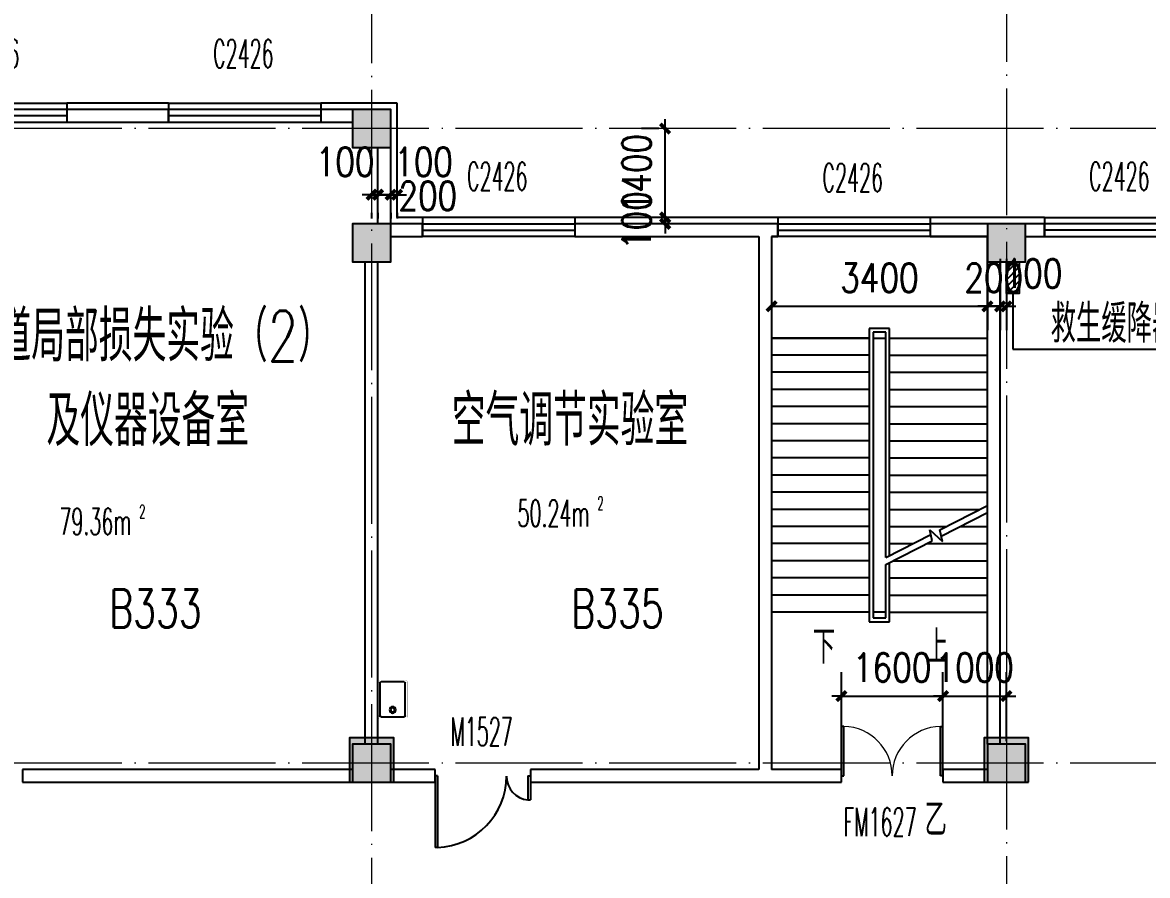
# Model space of a CAD drawing. Extents: x 1417642 to 3570900, y 124798 to 1191112.
# Drawn here: x 1559510 to 1577232, y 479626 to 493067 of the extents above; entities that cross this region are included whole.
import ezdxf

# ---------------------------------------------------------------- set-up
doc = ezdxf.new("R2010")
doc.units = 0
doc.header["$LTSCALE"] = 1000
doc.header["$MEASUREMENT"] = 0
doc.linetypes.add('DOTE', pattern=[2.42, 2, -0.2, 0.02, -0.2])
doc.layers.get('0').update_dxf_attribs({"linetype": 'CONTINUOUS'})
doc.layers.get('Defpoints').update_dxf_attribs({"linetype": 'CONTINUOUS'})
for name, color, linetype in [('colu', 2, 'CONTINUOUS'), ('COLUMN', 9, 'CONTINUOUS'), ('DIM_SYMB', 3, 'CONTINUOUS'), ('DOTE', 1, 'DOTE'), ('PUB_DIM', 3, 'CONTINUOUS'), ('PUB_HATCH', 8, 'CONTINUOUS'), ('PUB_TEXT', 40, 'CONTINUOUS'), ('SPACE', 7, 'CONTINUOUS'), ('STAIR', 2, 'CONTINUOUS'), ('SURFACE', 6, 'CONTINUOUS'), ('tiaozheng', 20, 'CONTINUOUS'), ('WALL', 4, 'CONTINUOUS'), ('WINDOW', 2, 'CONTINUOUS'), ('WINDOW_TEXT', 7, 'CONTINUOUS'), ('填充', 252, 'CONTINUOUS'), ('柱填充', 8, 'CONTINUOUS'), ('水点', 3, 'CONTINUOUS')]:
    doc.layers.add(name, color=color, linetype=linetype)
doc.styles.add('_TCH_DIM', font='ROMANS', dxfattribs={"width": 0.7, "bigfont": 'Z'})
doc.styles.add('_TCH_SPACE', font='ROMANS', dxfattribs={"width": 0.7, "height": 5, "bigfont": 'Z'})
doc.styles.add('_TCH_WINDOW', font='ROMANS.shx', dxfattribs={"width": 0.7, "height": 400, "bigfont": 'Z.shx'})
doc.styles.add('DIM_FONT', font='SIMPLEX.shx', dxfattribs={"width": 0.8})
doc.styles.get("Standard").update_dxf_attribs({"font": 'GBENOR', "bigfont": 'GBCBIG'})
doc.styles.add('Z', font='ROMANS', dxfattribs={"width": 0.7, "bigfont": 'Z'})
doc.dimstyles.new('DIMN150', dxfattribs={"dimscale": 1.5, "dimtxt": 300, "dimasz": 100, "dimexe": 250, "dimexo": 300, "dimgap": 150, "dimtad": 1, "dimdec": 0, "dimzin": 0, "dimdsep": 46, "dimtxsty": 'DIM_FONT', "dimblk": 'ARCHTICK', "dimcen": 0.09, "dimdle": 1.5, "dimclrt": 7, "dimazin": 2, "dimtfac": 1, "dimtdec": 0, "dimtix": 1, "dimtmove": 2, "dimatfit": 3, "dimldrblk": 'ARCHTICK', "dimfxl": 1, "dimtolj": 1, "dimtzin": 0, "dimarcsym": 0})

# ---------------------------------------------------------------- blocks, each defined once
blk = doc.blocks.new('M_E3')
for p, q in [((-275, -410), (-275, -50)), ((-255, -30), (255, -30)), ((275, -50), (275, -410)), ((255, -430), (-255, -430))]:
    blk.add_line(p, q)
at = {"const_width": 1.5}
for points in [[(-275, 0, 0.414214), (-305, -30, 0.414214)], [(305, -30, 0.414214), (275, 0, 0.414214)], [(-305, -430, 0.414214), (-275, -460, 0.414214)], [(275, -460, 0.414214), (305, -430, 0.414214)]]:
    blk.add_lwpolyline(points, format="xyb", dxfattribs=at)
for points in [[(-275, 0), (275, 0)], [(-305, -430), (-305, -30)], [(305, -30), (305, -430)], [(275, -460), (-275, -460)]]:
    blk.add_lwpolyline(points, dxfattribs=at)
for radius in [50, 32.5]:
    blk.add_circle((165, -230), radius)
for centre, start, end in [((-255, -50), 90, 180), ((255, -50), 0, 90), ((-255, -410), 180, 270), ((255, -410), 270, 0)]:
    blk.add_arc(centre, 20, start, end)
at = {"width": 0.8, "flags": 9}
for tag in ['XSIZE', 'YSIZE']:
    blk.add_attdef(tag, (0, 0), '', height=0.5, dxfattribs=at)
blk = doc.blocks.new('i89')
at = {"layer": '柱填充'}
h = blk.add_hatch(color=256, dxfattribs=at)
h.paths.add_polyline_path([(1555333, 501498), (1555333, 502098), (1554733, 502098), (1554733, 501498)])
h.paths.add_polyline_path([(1525733, 501498), (1525733, 502098), (1525133, 502098), (1525133, 501498)])
h.paths.add_polyline_path([(1517733, 501498), (1517733, 502098), (1517133, 502098), (1517133, 501498)])
h.paths.add_polyline_path([(1509733, 501498), (1509733, 502098), (1509133, 502098), (1509133, 501498)])
h.paths.add_polyline_path([(1501733, 501498), (1501733, 502098), (1501133, 502098), (1501133, 501498)])
h.paths.add_polyline_path([(1498133, 501498), (1498133, 502098), (1497533, 502098), (1497533, 501498)])
h.paths.add_polyline_path([(1498133, 529448), (1498133, 530148), (1497433, 530148), (1497433, 529448)])
h.paths.add_polyline_path([(1498133, 537448), (1498133, 538148), (1497433, 538148), (1497433, 537448)])
h.paths.add_polyline_path([(1541783, 545398), (1541783, 546098), (1541083, 546098), (1541083, 545398)])
h.paths.add_polyline_path([(1565333, 559098), (1565333, 559698), (1564733, 559698), (1564733, 559098)])
h.paths.add_polyline_path([(1565383, 549098), (1565383, 549798), (1564683, 549798), (1564683, 549098)])
h.paths.add_polyline_path([(1565333, 545498), (1565333, 546098), (1564733, 546098), (1564733, 545498)])
h.paths.add_polyline_path([(1565383, 538098), (1564683, 538098), (1564683, 537498), (1565383, 537498)])
h.paths.add_polyline_path([(1565333, 529498), (1565333, 530098), (1564733, 530098), (1564733, 529498)])
h.paths.add_polyline_path([(1565333, 519498), (1565333, 520098), (1564733, 520098), (1564733, 519498)])
h.paths.add_polyline_path([(1565333, 511498), (1565333, 512098), (1564733, 512098), (1564733, 511498)])
h.paths.add_polyline_path([(1565333, 501498), (1565333, 502098), (1564733, 502098), (1564733, 501498)])
h.paths.add_polyline_path([(1555333, 559098), (1555333, 559698), (1554733, 559698), (1554733, 559098)])
h.paths.add_polyline_path([(1555333, 549098), (1555333, 549698), (1554733, 549698), (1554733, 549098)])
h.paths.add_polyline_path([(1555333, 545498), (1555333, 546098), (1554733, 546098), (1554733, 545498)])
h.paths.add_polyline_path([(1555333, 537498), (1555333, 538098), (1554733, 538098), (1554733, 537498)])
h.paths.add_polyline_path([(1555433, 529448), (1555433, 530148), (1554733, 530148), (1554733, 529448)])
h.paths.add_polyline_path([(1555433, 519448), (1555433, 520148), (1554733, 520148), (1554733, 519448)])
h.paths.add_polyline_path([(1555433, 511498), (1555433, 512198), (1554733, 512198), (1554733, 511498)])
h.paths.add_polyline_path([(1551733, 557298), (1551733, 557898), (1551133, 557898), (1551133, 557298)])
h.paths.add_polyline_path([(1551783, 549098), (1551783, 549798), (1551083, 549798), (1551083, 549098)])
h.paths.add_polyline_path([(1551733, 545498), (1551733, 546098), (1551133, 546098), (1551133, 545498)])
h.paths.add_polyline_path([(1551733, 537498), (1551733, 538098), (1551133, 538098), (1551133, 537498)])
h.paths.add_polyline_path([(1551733, 529498), (1551733, 530098), (1551133, 530098), (1551133, 529498)])
h.paths.add_polyline_path([(1551733, 519498), (1551733, 520098), (1551133, 520098), (1551133, 519498)])
h.paths.add_polyline_path([(1551783, 511498), (1551783, 512198), (1551083, 512198), (1551083, 511498)])
h.paths.add_polyline_path([(1551733, 501498), (1551733, 502098), (1551133, 502098), (1551133, 501498)])
h.paths.add_polyline_path([(1541733, 559098), (1541733, 559698), (1541133, 559698), (1541133, 559098)])
h.paths.add_polyline_path([(1541733, 557298), (1541733, 557898), (1541133, 557898), (1541133, 557298)])
h.paths.add_polyline_path([(1541783, 549098), (1541783, 549798), (1541083, 549798), (1541083, 549098)])
h.paths.add_polyline_path([(1541733, 537498), (1541733, 538298), (1541133, 538298), (1541133, 537498)])
h.paths.add_polyline_path([(1541733, 519298), (1541733, 520098), (1541133, 520098), (1541133, 519298)])
h.paths.add_polyline_path([(1541833, 511498), (1541833, 512298), (1541033, 512298), (1541033, 511498)])
h.paths.add_polyline_path([(1541733, 501498), (1541733, 502098), (1541133, 502098), (1541133, 501498)])
h.paths.add_polyline_path([(1533733, 559098), (1533733, 559698), (1533133, 559698), (1533133, 559098)])
h.paths.add_polyline_path([(1533783, 549098), (1533783, 549798), (1533083, 549798), (1533083, 549098)])
h.paths.add_polyline_path([(1533733, 545498), (1533733, 546098), (1533133, 546098), (1533133, 545498)])
h.paths.add_polyline_path([(1533733, 537498), (1533733, 538298), (1533133, 538298), (1533133, 537498)])
h.paths.add_polyline_path([(1533733, 519298), (1533733, 520098), (1533133, 520098), (1533133, 519298)])
h.paths.add_polyline_path([(1533833, 511498), (1533833, 512298), (1533033, 512298), (1533033, 511498)])
h.paths.add_polyline_path([(1533733, 501498), (1533733, 502098), (1533133, 502098), (1533133, 501498)])
h.paths.add_polyline_path([(1525733, 559098), (1525733, 559698), (1525133, 559698), (1525133, 559098)])
h.paths.add_polyline_path([(1525783, 549098), (1525783, 549798), (1525083, 549798), (1525083, 549098)])
h.paths.add_polyline_path([(1525733, 545498), (1525733, 546098), (1525133, 546098), (1525133, 545498)])
h.paths.add_polyline_path([(1525733, 537498), (1525733, 538298), (1525133, 538298), (1525133, 537498)])
h.paths.add_polyline_path([(1525733, 519298), (1525733, 520098), (1525133, 520098), (1525133, 519298)])
h.paths.add_polyline_path([(1525833, 511498), (1525833, 512298), (1525033, 512298), (1525033, 511498)])
h.paths.add_polyline_path([(1517733, 559098), (1517733, 559698), (1517133, 559698), (1517133, 559098)])
h.paths.add_polyline_path([(1517783, 549098), (1517783, 549798), (1517083, 549798), (1517083, 549098)])
h.paths.add_polyline_path([(1517733, 545498), (1517733, 546098), (1517133, 546098), (1517133, 545498)])
h.paths.add_polyline_path([(1517733, 537498), (1517733, 538298), (1517133, 538298), (1517133, 537498)])
h.paths.add_polyline_path([(1517733, 519298), (1517733, 520098), (1517133, 520098), (1517133, 519298)])
h.paths.add_polyline_path([(1517833, 511498), (1517833, 512298), (1517033, 512298), (1517033, 511498)])
h.paths.add_polyline_path([(1509733, 559098), (1509733, 559698), (1509133, 559698), (1509133, 559098)])
h.paths.add_polyline_path([(1509783, 549098), (1509783, 549798), (1509083, 549798), (1509083, 549098)])
h.paths.add_polyline_path([(1509733, 545498), (1509733, 546098), (1509133, 546098), (1509133, 545498)])
h.paths.add_polyline_path([(1509733, 537498), (1509733, 538298), (1509133, 538298), (1509133, 537498)])
h.paths.add_polyline_path([(1509733, 519298), (1509733, 520098), (1509133, 520098), (1509133, 519298)])
h.paths.add_polyline_path([(1509833, 511498), (1509833, 512298), (1509033, 512298), (1509033, 511498)])
h.paths.add_polyline_path([(1509733, 480798), (1509733, 481398), (1509133, 481398), (1509133, 480798)])
h.paths.add_polyline_path([(1501733, 559098), (1501733, 559698), (1501133, 559698), (1501133, 559098)])
h.paths.add_polyline_path([(1501733, 549098), (1501733, 549698), (1501133, 549698), (1501133, 549098)])
h.paths.add_polyline_path([(1501733, 545498), (1501733, 546098), (1501133, 546098), (1501133, 545498)])
h.paths.add_polyline_path([(1501733, 537498), (1501733, 538098), (1501133, 538098), (1501133, 537498)])
h.paths.add_polyline_path([(1501733, 529498), (1501733, 530098), (1501133, 530098), (1501133, 529498)])
h.paths.add_polyline_path([(1501733, 519498), (1501733, 520098), (1501133, 520098), (1501133, 519498)])
h.paths.add_polyline_path([(1501833, 511498), (1501833, 512198), (1501133, 512198), (1501133, 511498)])
h.paths.add_polyline_path([(1501733, 480798), (1501733, 481398), (1501133, 481398), (1501133, 480798)])
h.paths.add_polyline_path([(1498133, 559098), (1498133, 559698), (1497533, 559698), (1497533, 559098)])
h.paths.add_polyline_path([(1498183, 549098), (1498183, 549798), (1497483, 549798), (1497483, 549098)])
h.paths.add_polyline_path([(1498133, 545498), (1498133, 546098), (1497533, 546098), (1497533, 545498)])
h.paths.add_polyline_path([(1498133, 519448), (1498133, 520148), (1497433, 520148), (1497433, 519448)])
h.paths.add_polyline_path([(1498133, 511448), (1498133, 512148), (1497433, 512148), (1497433, 511448)])
h.paths.add_polyline_path([(1498133, 480798), (1498133, 481398), (1497533, 481398), (1497533, 480798)])
h.paths.add_polyline_path([(1488133, 559098), (1488133, 559698), (1487533, 559698), (1487533, 559098)])
h.paths.add_polyline_path([(1488233, 549098), (1488233, 549798), (1487533, 549798), (1487533, 549098)])
h.paths.add_polyline_path([(1488133, 545498), (1488133, 546098), (1487533, 546098), (1487533, 545498)])
h.paths.add_polyline_path([(1488133, 537498), (1488133, 538098), (1487533, 538098), (1487533, 537498)])
h.paths.add_polyline_path([(1488133, 529498), (1488133, 530098), (1487533, 530098), (1487533, 529498)])
h.paths.add_polyline_path([(1488133, 519498), (1488133, 520098), (1487533, 520098), (1487533, 519498)])
h.paths.add_polyline_path([(1488133, 511498), (1488133, 512098), (1487533, 512098), (1487533, 511498)])
h.paths.add_polyline_path([(1488133, 501498), (1488133, 502098), (1487533, 502098), (1487533, 501498)])
h.paths.add_polyline_path([(1488133, 480798), (1488133, 481398), (1487533, 481398), (1487533, 480798)])
h.paths.add_polyline_path([(1498133, 484398), (1498133, 485198), (1497433, 485198), (1497433, 484398)])
h.paths.add_polyline_path([(1498134, 496298), (1498134, 497098), (1497433, 497098), (1497433, 496298)])
h.paths.add_polyline_path([(1487533, 497098), (1487533, 496298), (1488233, 496298), (1488233, 497098)])
h.paths.add_polyline_path([(1487533, 485198), (1487533, 484398), (1488233, 484398), (1488233, 485198)])
h.paths.add_polyline_path([(1509733, 496298), (1509733, 497098), (1509033, 497098), (1509033, 496298)])
h.paths.add_polyline_path([(1509733, 484398), (1509733, 485198), (1509033, 485198), (1509033, 484398)])
at = {"layer": 'colu'}
for points in [[(1541733, 559098), (1541733, 559698), (1541133, 559698), (1541133, 559098)], [(1541733, 557298), (1541733, 557898), (1541133, 557898), (1541133, 557298)], [(1551733, 557298), (1551733, 557898), (1551133, 557898), (1551133, 557298)], [(1541783, 549098), (1541783, 549798), (1541083, 549798), (1541083, 549098)], [(1551783, 549098), (1551783, 549798), (1551083, 549798), (1551083, 549098)]]:
    blk.add_lwpolyline(points, close=True, dxfattribs=at)
blk = doc.blocks.new('_ArchTick')
at = {"color": 0, "linetype": 'ByBlock', "const_width": 0.4}
blk.add_lwpolyline([(-0.5, -0.5), (0.5, 0.5)], dxfattribs=at)
blk = doc.blocks.new('*D1704')
at = {"layer": 'Defpoints', "color": 0}
for p in [(1569634, 489995), (1569987, 489995), (1569987, 489895)]:
    blk.add_point(p, dxfattribs=at)
at = {"layer": 'PUB_DIM', "color": 0, "lineweight": -2}
for p, q in [((1569634, 489995), (1569634, 490145)), ((1569537, 489995), (1569259, 489995)), ((1569537, 489895), (1569259, 489895)), ((1569634, 489895), (1569634, 489995)), ((1569634, 489895), (1569634, 489745))]:
    blk.add_line(p, q, dxfattribs=at)
at = {"layer": 'PUB_DIM', "color": 0, "lineweight": -2, "xscale": 150, "yscale": 150, "zscale": 150}
for p, rotation in [((1569634, 489995), 270), ((1569634, 489895), 90)]:
    blk.add_blockref('_ArchTick', p, dxfattribs=dict(at, rotation=rotation))
at = {"layer": 'PUB_DIM', "color": 7, "insert": (1569184, 489945), "char_height": 450, "attachment_point": 5, "rotation": 90, "style": 'DIM_FONT'}
blk.add_mtext('\\A1;100', dxfattribs=at)
blk = doc.blocks.new('*D1705')
at = {"layer": 'Defpoints', "color": 0}
for p in [(1569634, 491395), (1569987, 491395), (1569987, 489995)]:
    blk.add_point(p, dxfattribs=at)
at = {"layer": 'PUB_DIM', "color": 0, "lineweight": -2}
for p, q in [((1569634, 491395), (1569634, 491545)), ((1569537, 491395), (1569259, 491395)), ((1569634, 489995), (1569634, 491395)), ((1569537, 489995), (1569259, 489995)), ((1569634, 489995), (1569634, 489845))]:
    blk.add_line(p, q, dxfattribs=at)
at = {"layer": 'PUB_DIM', "color": 0, "lineweight": -2, "xscale": 150, "yscale": 150, "zscale": 150}
for p, rotation in [((1569634, 491395), 270), ((1569634, 489995), 90)]:
    blk.add_blockref('_ArchTick', p, dxfattribs=dict(at, rotation=rotation))
at = {"layer": 'PUB_DIM', "color": 7, "insert": (1569184, 490695), "char_height": 450, "attachment_point": 5, "rotation": 90, "style": 'DIM_FONT'}
blk.add_mtext('\\A1;1400', dxfattribs=at)
blk = doc.blocks.new('*D1706')
at = {"layer": 'Defpoints', "color": 0}
for p in [(1565010, 490517), (1565110, 490517), (1565110, 490354)]:
    blk.add_point(p, dxfattribs=at)
at = {"layer": 'PUB_DIM', "color": 0, "lineweight": -2}
for p, q in [((1565010, 490354), (1564860, 490354)), ((1565010, 490354), (1565110, 490354)), ((1565110, 490354), (1565260, 490354)), ((1565010, 490067), (1565010, 489979)), ((1565110, 490067), (1565110, 489979))]:
    blk.add_line(p, q, dxfattribs=at)
at = {"layer": 'PUB_DIM', "color": 0, "lineweight": -2, "xscale": 150, "yscale": 150, "zscale": 150}
blk.add_blockref('_ArchTick', (1565010, 490354), dxfattribs=at)
at = {"layer": 'PUB_DIM', "color": 0, "lineweight": -2, "xscale": 150, "yscale": 150, "zscale": 150, "rotation": 180}
blk.add_blockref('_ArchTick', (1565110, 490354), dxfattribs=at)
at = {"layer": 'PUB_DIM', "color": 7, "insert": (1564593, 490871), "char_height": 450, "attachment_point": 5, "style": 'DIM_FONT'}
blk.add_mtext('\\A1;100', dxfattribs=at)
blk = doc.blocks.new('*D1707')
at = {"layer": 'Defpoints', "color": 0}
for p in [(1565110, 490517), (1565310, 490517), (1565310, 490354)]:
    blk.add_point(p, dxfattribs=at)
at = {"layer": 'PUB_DIM', "color": 0, "lineweight": -2}
for p, q in [((1565110, 490354), (1564960, 490354)), ((1565110, 490354), (1565310, 490354)), ((1565310, 490354), (1565460, 490354)), ((1565110, 490067), (1565110, 489979)), ((1565310, 490067), (1565310, 489979))]:
    blk.add_line(p, q, dxfattribs=at)
at = {"layer": 'PUB_DIM', "color": 0, "lineweight": -2, "xscale": 150, "yscale": 150, "zscale": 150}
blk.add_blockref('_ArchTick', (1565110, 490354), dxfattribs=at)
at = {"layer": 'PUB_DIM', "color": 0, "lineweight": -2, "xscale": 150, "yscale": 150, "zscale": 150, "rotation": 180}
blk.add_blockref('_ArchTick', (1565310, 490354), dxfattribs=at)
at = {"layer": 'PUB_DIM', "color": 7, "insert": (1565896, 490335), "char_height": 450, "attachment_point": 5, "style": 'DIM_FONT'}
blk.add_mtext('\\A1;200', dxfattribs=at)
blk = doc.blocks.new('*D1708')
at = {"layer": 'Defpoints', "color": 0}
for p in [(1565310, 490517), (1565410, 490517), (1565410, 490354)]:
    blk.add_point(p, dxfattribs=at)
at = {"layer": 'PUB_DIM', "color": 0, "lineweight": -2}
for p, q in [((1565310, 490354), (1565160, 490354)), ((1565310, 490354), (1565410, 490354)), ((1565410, 490354), (1565560, 490354)), ((1565310, 490067), (1565310, 489979)), ((1565410, 490067), (1565410, 489979))]:
    blk.add_line(p, q, dxfattribs=at)
at = {"layer": 'PUB_DIM', "color": 0, "lineweight": -2, "xscale": 150, "yscale": 150, "zscale": 150}
blk.add_blockref('_ArchTick', (1565310, 490354), dxfattribs=at)
at = {"layer": 'PUB_DIM', "color": 0, "lineweight": -2, "xscale": 150, "yscale": 150, "zscale": 150, "rotation": 180}
blk.add_blockref('_ArchTick', (1565410, 490354), dxfattribs=at)
at = {"layer": 'PUB_DIM', "color": 7, "insert": (1565828, 490871), "char_height": 450, "attachment_point": 5, "style": 'DIM_FONT'}
blk.add_mtext('\\A1;100', dxfattribs=at)
blk = doc.blocks.new('*D2294')
at = {"layer": 'Defpoints', "color": 0}
for p in [(1574010, 482453), (1572410, 481295), (1574010, 481295)]:
    blk.add_point(p, dxfattribs=at)
at = {"layer": 'PUB_DIM', "color": 0, "lineweight": -2}
for p, q in [((1572410, 481745), (1572410, 482828)), ((1574010, 481745), (1574010, 482828)), ((1572410, 482453), (1572260, 482453)), ((1572410, 482453), (1574010, 482453)), ((1574010, 482453), (1574160, 482453))]:
    blk.add_line(p, q, dxfattribs=at)
at = {"layer": 'PUB_DIM', "color": 0, "lineweight": -2, "xscale": 150, "yscale": 150, "zscale": 150}
blk.add_blockref('_ArchTick', (1572410, 482453), dxfattribs=at)
at = {"layer": 'PUB_DIM', "color": 0, "lineweight": -2, "xscale": 150, "yscale": 150, "zscale": 150, "rotation": 180}
blk.add_blockref('_ArchTick', (1574010, 482453), dxfattribs=at)
at = {"layer": 'PUB_DIM', "color": 7, "insert": (1573210, 482903), "char_height": 450, "attachment_point": 5, "style": 'DIM_FONT'}
blk.add_mtext('\\A1;1600', dxfattribs=at)
blk = doc.blocks.new('*D2295')
at = {"layer": 'Defpoints', "color": 0}
for p in [(1575010, 482453), (1574010, 481295), (1575010, 481295)]:
    blk.add_point(p, dxfattribs=at)
at = {"layer": 'PUB_DIM', "color": 0, "lineweight": -2}
for p, q in [((1574010, 481745), (1574010, 482828)), ((1575010, 481745), (1575010, 482828)), ((1574010, 482453), (1573860, 482453)), ((1574010, 482453), (1575010, 482453)), ((1575010, 482453), (1575160, 482453))]:
    blk.add_line(p, q, dxfattribs=at)
at = {"layer": 'PUB_DIM', "color": 0, "lineweight": -2, "xscale": 150, "yscale": 150, "zscale": 150}
blk.add_blockref('_ArchTick', (1574010, 482453), dxfattribs=at)
at = {"layer": 'PUB_DIM', "color": 0, "lineweight": -2, "xscale": 150, "yscale": 150, "zscale": 150, "rotation": 180}
blk.add_blockref('_ArchTick', (1575010, 482453), dxfattribs=at)
at = {"layer": 'PUB_DIM', "color": 7, "insert": (1574510, 482903), "char_height": 450, "attachment_point": 5, "style": 'DIM_FONT'}
blk.add_mtext('\\A1;1000', dxfattribs=at)
blk = doc.blocks.new('*D2296')
at = {"layer": 'Defpoints', "color": 0}
for p in [(1574910, 489795), (1575010, 489795), (1575010, 488595)]:
    blk.add_point(p, dxfattribs=at)
at = {"layer": 'PUB_DIM', "color": 0, "lineweight": -2}
for p, q in [((1574910, 489345), (1574910, 488220)), ((1575010, 489345), (1575010, 488220)), ((1574910, 488595), (1574760, 488595)), ((1574910, 488595), (1575010, 488595)), ((1575010, 488595), (1575160, 488595))]:
    blk.add_line(p, q, dxfattribs=at)
at = {"layer": 'PUB_DIM', "color": 0, "lineweight": -2, "xscale": 150, "yscale": 150, "zscale": 150}
blk.add_blockref('_ArchTick', (1574910, 488595), dxfattribs=at)
at = {"layer": 'PUB_DIM', "color": 0, "lineweight": -2, "xscale": 150, "yscale": 150, "zscale": 150, "rotation": 180}
blk.add_blockref('_ArchTick', (1575010, 488595), dxfattribs=at)
at = {"layer": 'PUB_DIM', "color": 7, "insert": (1575428, 489113), "char_height": 450, "attachment_point": 5, "style": 'DIM_FONT'}
blk.add_mtext('\\A1;100', dxfattribs=at)
blk = doc.blocks.new('*D2297')
at = {"layer": 'Defpoints', "color": 0}
for p in [(1574710, 489795), (1574910, 489795), (1574910, 488595)]:
    blk.add_point(p, dxfattribs=at)
at = {"layer": 'PUB_DIM', "color": 0, "lineweight": -2}
for p, q in [((1574710, 489345), (1574710, 488220)), ((1574910, 489345), (1574910, 488220)), ((1574710, 488595), (1574560, 488595)), ((1574710, 488595), (1574910, 488595)), ((1574910, 488595), (1575060, 488595))]:
    blk.add_line(p, q, dxfattribs=at)
at = {"layer": 'PUB_DIM', "color": 0, "lineweight": -2, "xscale": 150, "yscale": 150, "zscale": 150}
blk.add_blockref('_ArchTick', (1574710, 488595), dxfattribs=at)
at = {"layer": 'PUB_DIM', "color": 0, "lineweight": -2, "xscale": 150, "yscale": 150, "zscale": 150, "rotation": 180}
blk.add_blockref('_ArchTick', (1574910, 488595), dxfattribs=at)
at = {"layer": 'PUB_DIM', "color": 7, "insert": (1574810, 489045), "char_height": 450, "attachment_point": 5, "style": 'DIM_FONT'}
blk.add_mtext('\\A1;200', dxfattribs=at)
blk = doc.blocks.new('*D2298')
at = {"layer": 'Defpoints', "color": 0}
for p in [(1571310, 489795), (1574710, 489795), (1574710, 488595)]:
    blk.add_point(p, dxfattribs=at)
at = {"layer": 'PUB_DIM', "color": 0, "lineweight": -2}
for p, q in [((1571310, 489345), (1571310, 488220)), ((1574710, 489345), (1574710, 488220)), ((1571308, 488595), (1574713, 488595))]:
    blk.add_line(p, q, dxfattribs=at)
at = {"layer": 'PUB_DIM', "color": 0, "lineweight": -2, "xscale": 150, "yscale": 150, "zscale": 150, "rotation": 180}
blk.add_blockref('_ArchTick', (1571310, 488595), dxfattribs=at)
at = {"layer": 'PUB_DIM', "color": 0, "lineweight": -2, "xscale": 150, "yscale": 150, "zscale": 150}
blk.add_blockref('_ArchTick', (1574710, 488595), dxfattribs=at)
at = {"layer": 'PUB_DIM', "color": 7, "insert": (1573010, 489045), "char_height": 450, "attachment_point": 5, "style": 'DIM_FONT'}
blk.add_mtext('\\A1;3400', dxfattribs=at)
blk = doc.blocks.new('_FZH')
blk.add_lwpolyline([(-0.5, -0.5), (0.5, -0.5), (0.5, 0.5), (-0.5, 0.5)], close=True)
at = {"layer": 'PUB_HATCH'}
blk.add_solid([(-0.5, -0.5), (0.5, -0.5), (-0.5, 0.5), (0.5, 0.5)], dxfattribs=at)
blk = doc.blocks.new('$TCHSYS$WIN2D')
for p, q in [((-0.5, 0.5), (0.5, 0.5)), ((-0.5, 0.5), (-0.5, -0.5)), ((0.5, 0.5), (0.5, -0.5)), ((0.5, 0.1667), (-0.5, 0.1667)), ((0.5, -0.1667), (-0.5, -0.1667)), ((-0.5, -0.5), (0.5, -0.5))]:
    blk.add_line(p, q)
blk = doc.blocks.new('$DorLib2D$00000225')
at = {"color": 0}
for p, q in [((0.475, -0.001), (0.475, 0.752)), ((0.475, 0.752), (0.5, 0.752)), ((0.5, -0.001), (0.5, 0.752)), ((-0.5, 0), (-0.5, 0.252)), ((-0.475, 0.252), (-0.5, 0.252)), ((-0.475, 0), (-0.475, 0.252)), ((-0.475, 0), (-0.5, 0)), ((0.475, -0.001), (0.5, -0.001))]:
    blk.add_line(p, q, dxfattribs=at)
for centre, radius, start, end in [((0.505, -0.002), 0.755, 92.2493, 179.7238), ((-0.501, 0.003), 0.251, 359.7899, 84.0974)]:
    blk.add_arc(centre, radius, start, end, dxfattribs=at)
blk = doc.blocks.new('$DorLib2D$00000002')
for p, q in [((-0.5, 0), (-0.5, 0.4875)), ((-0.475, 0.4875), (-0.5, 0.4875)), ((-0.475, 0), (-0.475, 0.4875)), ((0.475, 0), (0.475, 0.4875)), ((0.475, 0.4875), (0.5, 0.4875)), ((0.5, 0), (0.5, 0.4875)), ((-0.5, 0), (-0.475, 0)), ((0.5, 0), (0.475, 0))]:
    blk.add_line(p, q)
at = {"lineweight": 13}
for centre, start, end in [((-0.4875, 0), 0, 88.53072), ((0.4875, 0), 91.46928, 180)]:
    blk.add_arc(centre, 0.4875, start, end, dxfattribs=at)

msp = doc.modelspace()

# ---------------------------------------------------------------- hatches: boundary and pattern name
at = {"layer": 'STAIR'}
h = msp.add_hatch(dxfattribs=at)
h.set_pattern_fill('ANSI31', color=256, scale=50)
h.set_pattern_definition([(45, (51939.72, -540.66), (-56.1266008, 56.1266008), [])])
h.paths.add_polyline_path([(1575010.3, 488795.5), (1575210.3, 488795.5), (1575210.3, 489295.5), (1575010.3, 489295.5)])

# ---------------------------------------------------------------- linework, layer by layer
at = {"layer": 'DIM_SYMB'}
for points in [[(1572110.3, 483640.5, 0, 0, 0), (1572110.3, 488895.5, 0, 0, 0), (1573910.3, 488895.5, 0, 0, 0), (1573910.3, 485575.5, 120, 0, 0), (1573910.3, 485125.5, 0, 0, 0)], [(1573910.3, 483640.5, 0, 0, 0), (1573910.3, 484405.5, 120, 0, 0), (1573910.3, 484855.5, 0, 0, 0)]]:
    msp.add_lwpolyline(points, format="xyseb", dxfattribs=at)
at = {"layer": 'DOTE', "lineweight": 0}
for points in [[(1565010.3, 496846.8), (1565010.3, 385594.9)], [(1575010.3, 496869), (1575010.3, 385594.9)], [(1597373.8, 491395.5), (1432083.9, 491395.5)], [(1597373.8, 481395.5), (1432083.9, 481395.5)]]:
    msp.add_lwpolyline(points, dxfattribs=at)
at = {"layer": 'STAIR'}
for p, q in [((1574710.3, 489695.5), (1571310.3, 489695.5)), ((1571310.3, 489695.5), (1571310.3, 488095.5)), ((1574710.3, 488095.5), (1574710.3, 489695.5)), ((1575110.3, 488795.5), (1575110.3, 487918.5)), ((1573170.3, 488245.5), (1572850.3, 488245.5)), ((1572850.3, 488245.5), (1572850.3, 483625.5)), ((1573170.3, 484668.2), (1573170.3, 488245.5)), ((1571310.3, 488095.5), (1571310.3, 483775.5)), ((1572850.3, 488095.5), (1571310.3, 488095.5)), ((1571310.3, 488095.5), (1572850.3, 488095.5)), ((1573110.3, 488185.5), (1572910.3, 488185.5)), ((1572910.3, 488185.5), (1572910.3, 483685.5)), ((1572910.3, 488095.5), (1572910.3, 483775.5)), ((1572910.3, 488095.5), (1573110.3, 488095.5)), ((1573110.3, 484637.5), (1573110.3, 488185.5)), ((1573110.3, 484637.5), (1573110.3, 488095.5)), ((1573170.3, 488095.5), (1574710.3, 488095.5)), ((1573170.3, 488095.5), (1574710.3, 488095.5)), ((1574710.3, 485455.8), (1574710.3, 488095.5)), ((1575110.3, 487918.5), (1578210.3, 487918.5)), ((1572850.3, 487825.5), (1571310.3, 487825.5)), ((1573170.3, 487825.5), (1574710.3, 487825.5)), ((1572850.3, 487555.5), (1571310.3, 487555.5)), ((1573170.3, 487555.5), (1574710.3, 487555.5)), ((1572850.3, 487285.5), (1571310.3, 487285.5)), ((1573170.3, 487285.5), (1574710.3, 487285.5)), ((1572850.3, 487015.5), (1571310.3, 487015.5)), ((1573170.3, 487015.5), (1574710.3, 487015.5)), ((1572850.3, 486745.5), (1571310.3, 486745.5)), ((1573170.3, 486745.5), (1574710.3, 486745.5)), ((1572850.3, 486475.5), (1571310.3, 486475.5)), ((1573170.3, 486475.5), (1574710.3, 486475.5)), ((1572850.3, 486205.5), (1571310.3, 486205.5)), ((1573170.3, 486205.5), (1574710.3, 486205.5)), ((1572850.3, 485935.5), (1571310.3, 485935.5)), ((1573170.3, 485935.5), (1574710.3, 485935.5)), ((1572850.3, 485665.5), (1571310.3, 485665.5)), ((1573170.3, 485665.5), (1574710.3, 485665.5)), ((1573961.7, 485072.9), (1574710.3, 485455.8)), ((1572850.3, 485395.5), (1571310.3, 485395.5)), ((1573170.3, 485395.5), (1574592.4, 485395.5)), ((1573983.3, 484971.7), (1574710.3, 485343.4)), ((1574710.3, 483775.5), (1574710.3, 485343.4)), ((1572850.3, 485125.5), (1571310.3, 485125.5)), ((1573170.3, 485125.5), (1574064.4, 485125.5)), ((1573841.1, 484898.9), (1573803.8, 485073.4)), ((1573803.8, 485073.4), (1574000.8, 484890.3)), ((1574000.8, 484890.3), (1573961.7, 485072.9)), ((1574284.1, 485125.5), (1574710.3, 485125.5)), ((1573110.3, 484637.5), (1573819.5, 485000.2)), ((1573110.3, 484525.2), (1573841.1, 484898.9)), ((1572850.3, 484855.5), (1571310.3, 484855.5)), ((1573170.3, 484855.5), (1573536.5, 484855.5)), ((1573756.1, 484855.5), (1574710.3, 484855.5)), ((1572850.3, 484585.5), (1571310.3, 484585.5)), ((1573110.3, 483775.5), (1573110.3, 484525.2)), ((1573110.3, 483685.5), (1573110.3, 484525.2)), ((1573170.3, 483625.5), (1573170.3, 484555.8)), ((1573228.2, 484585.5), (1574710.3, 484585.5)), ((1572850.3, 484315.5), (1571310.3, 484315.5)), ((1573170.3, 484315.5), (1574710.3, 484315.5)), ((1572850.3, 484045.5), (1571310.3, 484045.5)), ((1573170.3, 484045.5), (1574710.3, 484045.5)), ((1572850.3, 483775.5), (1571310.3, 483775.5)), ((1573110.3, 483775.5), (1572910.3, 483775.5)), ((1572910.3, 483685.5), (1573110.3, 483685.5)), ((1573170.3, 483775.5), (1574710.3, 483775.5)), ((1572850.3, 483625.5), (1573170.3, 483625.5))]:
    msp.add_line(p, q, dxfattribs=at)
msp.add_lwpolyline([(1575010.3, 489295.5), (1575210.3, 489295.5), (1575210.3, 488795.5), (1575010.3, 488795.5), (1575010.3, 489295.5)], dxfattribs=at)
at = {"layer": 'SURFACE'}
for p, q in [((1560210.3, 491795.5), (1560210.3, 491695.5)), ((1561810.3, 491795.5), (1560210.3, 491795.5)), ((1561810.3, 491795.5), (1561810.3, 491695.5)), ((1564210.3, 491795.5), (1564210.3, 491695.5)), ((1565410.3, 491795.5), (1564210.3, 491795.5)), ((1565410.3, 489995.5), (1565410.3, 491795.5)), ((1565810.3, 489995.5), (1565410.3, 489995.5)), ((1565810.3, 489995.5), (1565810.3, 489895.5)), ((1568210.3, 489995.5), (1568210.3, 489895.5)), ((1571210.3, 489995.5), (1568210.3, 489995.5)), ((1571410.3, 489995.5), (1571210.3, 489995.5)), ((1571410.3, 489995.5), (1571410.3, 489895.5)), ((1573810.3, 489995.5), (1573810.3, 489895.5)), ((1575010.3, 489995.5), (1573810.3, 489995.5)), ((1575610.3, 489995.5), (1575010.3, 489995.5)), ((1575610.3, 489995.5), (1575610.3, 489895.5))]:
    msp.add_line(p, q, dxfattribs=at)
at = {"layer": 'WALL'}
for p, q in [((1561810.3, 491695.5), (1560210.3, 491695.5)), ((1560210.3, 491695.5), (1560210.3, 491495.5)), ((1561810.3, 491495.5), (1561810.3, 491695.5)), ((1564710.3, 491695.5), (1564210.3, 491695.5)), ((1564210.3, 491695.5), (1564210.3, 491495.5)), ((1560210.3, 491495.5), (1561810.3, 491495.5)), ((1564210.3, 491495.5), (1564710.3, 491495.5)), ((1565110.3, 489895.5), (1565110.3, 491095.5)), ((1565310.3, 489895.5), (1565310.3, 491095.5)), ((1565810.3, 489895.5), (1565310.3, 489895.5)), ((1565810.3, 489695.5), (1565810.3, 489895.5)), ((1571210.3, 489895.5), (1568210.3, 489895.5)), ((1568210.3, 489895.5), (1568210.3, 489695.5)), ((1571410.3, 489895.5), (1571210.3, 489895.5)), ((1571410.3, 489695.5), (1571410.3, 489895.5)), ((1574710.3, 489895.5), (1573810.3, 489895.5)), ((1573810.3, 489895.5), (1573810.3, 489695.5)), ((1575610.3, 489895.5), (1575310.3, 489895.5)), ((1575610.3, 489695.5), (1575610.3, 489895.5)), ((1565310.3, 489695.5), (1565810.3, 489695.5)), ((1568210.3, 489695.5), (1571110.3, 489695.5)), ((1571110.3, 489695.5), (1571110.3, 481295.5)), ((1571310.3, 489695.5), (1571410.3, 489695.5)), ((1571310.3, 489695.5), (1571310.3, 481295.5)), ((1573810.3, 489695.5), (1574710.3, 489695.5)), ((1575310.3, 489695.5), (1575610.3, 489695.5)), ((1564910.3, 481695.5), (1564910.3, 489295.5)), ((1565110.3, 481695.5), (1565110.3, 489295.5)), ((1574710.3, 481695.5), (1574710.3, 489295.5)), ((1574910.3, 481695.5), (1574910.3, 489295.5)), ((1564710.3, 481295.5), (1559510.3, 481295.5)), ((1559510.3, 481295.5), (1559510.3, 481095.5)), ((1566010.3, 481295.5), (1565310.3, 481295.5)), ((1566010.3, 481095.5), (1566010.3, 481295.5)), ((1571110.3, 481295.5), (1567510.3, 481295.5)), ((1567510.3, 481295.5), (1567510.3, 481095.5)), ((1572410.3, 481295.5), (1571310.3, 481295.5)), ((1572410.3, 481095.5), (1572410.3, 481295.5)), ((1574710.3, 481295.5), (1574010.3, 481295.5)), ((1574010.3, 481295.5), (1574010.3, 481095.5)), ((1559510.3, 481095.5), (1564710.3, 481095.5)), ((1565310.3, 481095.5), (1566010.3, 481095.5)), ((1567510.3, 481095.5), (1571210.3, 481095.5)), ((1571210.3, 481095.5), (1572410.3, 481095.5)), ((1574010.3, 481095.5), (1574710.3, 481095.5))]:
    msp.add_line(p, q, dxfattribs=at)

# ---------------------------------------------------------------- block references
at = {"layer": 'COLUMN', "lineweight": 0, "xscale": 600, "yscale": 600, "zscale": 600}
for p in [(1565010.3, 491395.5), (1565010.3, 489595.5), (1575010.3, 489595.5), (1565010.3, 481395.5), (1575010.3, 481395.5)]:
    msp.add_blockref('_FZH', p, dxfattribs=at)
at = {"layer": 'tiaozheng'}
msp.add_blockref('i89', (23577.2, -68002.8), dxfattribs=at)
at = {"layer": 'WINDOW', "color": 2}
ref = msp.add_blockref('$TCHSYS$WIN2D', (1559010.3, 491645.5), dxfattribs=dict(at, xscale=-2400, yscale=-300, zscale=-2400, rotation=180))
ref.add_attrib('A', 'C2426', (1558511.5, 492355), dxfattribs={"layer": 'WINDOW_TEXT', "color": 2, "height": 446.25, "style": '_TCH_WINDOW', "width": 0.494118})
ref = msp.add_blockref('$TCHSYS$WIN2D', (1563010.3, 491645.5), dxfattribs=dict(at, xscale=-2400, yscale=-300, zscale=-2400, rotation=180))
ref.add_attrib('A', 'C2426', (1562511.5, 492355), dxfattribs={"layer": 'WINDOW_TEXT', "color": 2, "height": 446.25, "style": '_TCH_WINDOW', "width": 0.494118})
ref = msp.add_blockref('$TCHSYS$WIN2D', (1567010.3, 489845.5), dxfattribs=dict(at, xscale=2400, yscale=-300, zscale=2400, rotation=180))
ref.add_attrib('A', 'C2426', (1566511.5, 490421.2), dxfattribs={"layer": 'WINDOW_TEXT', "color": 2, "height": 446.25, "style": '_TCH_WINDOW', "width": 0.494118})
ref = msp.add_blockref('$TCHSYS$WIN2D', (1572610.3, 489845.5), dxfattribs=dict(at, xscale=2400, yscale=-300, zscale=2400, rotation=180))
ref.add_attrib('A', 'C2426', (1572111.5, 490398.3), dxfattribs={"layer": 'WINDOW_TEXT', "color": 2, "height": 446.25, "style": '_TCH_WINDOW', "width": 0.494118})
ref = msp.add_blockref('$TCHSYS$WIN2D', (1576810.3, 489845.5), dxfattribs=dict(at, xscale=-2400, yscale=-300, zscale=-2400, rotation=180))
ref.add_attrib('A', 'C2426', (1576311.5, 490421.2), dxfattribs={"layer": 'WINDOW_TEXT', "color": 2, "height": 446.25, "style": '_TCH_WINDOW', "width": 0.494118})
at = {"layer": 'WINDOW', "lineweight": 0}
ref = msp.add_blockref('$DorLib2D$00000225', (1566760.3, 481195.5), dxfattribs=dict(at, xscale=1500, yscale=1500, zscale=1500, rotation=180))
ref.add_attrib('A', 'M1527', (1566251, 481668.9), dxfattribs={"layer": 'WINDOW_TEXT', "lineweight": 0, "height": 446.25, "style": '_TCH_WINDOW', "width": 0.494118})
at = {"layer": 'WINDOW', "lineweight": 0, "xscale": -1600, "yscale": -1600, "zscale": -1600, "rotation": 180}
msp.add_blockref('$DorLib2D$00000002', (1573210.3, 481195.5), dxfattribs=at)
at = {"layer": '水点', "xscale": -1, "rotation": 90}
msp.add_blockref('M_E3', (1565110.3, 482400.5), dxfattribs=at)

# ---------------------------------------------------------------- texts
at = {"layer": 'PUB_TEXT', "width": 0.7}
for s, height, style, p in [('救生缓降器', 600, 'Z', (1575706.8, 488022.3)), ('下', 525, '_TCH_DIM', (1571961.3, 482965.3)), ('上', 525, '_TCH_DIM', (1573746.8, 482965.3))]:
    msp.add_text(s, height=height, dxfattribs=dict(at, style=style)).set_placement(p)
at = {"layer": 'PUB_TEXT', "color": 1, "lineweight": 60, "style": 'Z', "width": 0.7}
for s, p in [('B333', (1560875.4, 483533.4)), ('B335', (1568154.2, 483533.4))]:
    msp.add_text(s, height=600, dxfattribs=at).set_placement(p)
at = {"layer": 'SPACE', "style": '_TCH_SPACE', "width": 0.525}
for s, height, p in [('2', 210, (1568567.8, 485385.6)), ('79.36m', 420, (1560091.3, 484992.9)), ('2', 210, (1561351.3, 485255.4)), ('50.24m', 420, (1567307.8, 485123.1))]:
    msp.add_text(s, height=height, dxfattribs=at).set_placement(p)
at = {"layer": 'WINDOW_TEXT', "style": '_TCH_WINDOW'}
for s, height, width, p in [('FM1627', 446.25, 0.494118, (1572441, 480245.5)), ('乙', 525, 0.7, (1573722, 480245.5))]:
    msp.add_text(s, height=height, dxfattribs=dict(at, width=width)).set_placement(p)
at = {"layer": '填充', "char_height": 800, "width": 8372.358, "style": '_TCH_WINDOW'}
for s, insert, attachment_point in [('{\\C2;管道局部损失实验（2）\\P及仪器设备室}', (1561484, 488526), 2), ('{\\C2; 空气调节实验室}', (1565888.9, 487198.6), 1)]:
    msp.add_mtext(s, dxfattribs=dict(at, insert=insert, attachment_point=attachment_point))

# ---------------------------------------------------------------- dimensions: what is measured, and where the dimension line sits
at = {"layer": 'PUB_DIM'}
for p1, p2, distance, picture, middle in [((1569986.7, 489995.5), (1569986.7, 491395.5), 353, '*D1705', (1569183.7, 490695.5)), ((1569986.7, 489895.5), (1569986.7, 489995.5), 353, '*D1704', (1569183.7, 489945.5)), ((1571310.3, 489795.5), (1574710.3, 489795.5), -1200, '*D2298', (1573010.3, 489045.5)), ((1574710.3, 489795.5), (1574910.3, 489795.5), -1200, '*D2297', (1574810.3, 489045.5)), ((1572410.3, 481295.5), (1574010.3, 481295.5), 1157.7, '*D2294', (1573210.3, 482903.2)), ((1574010.3, 481295.5), (1575010.3, 481295.5), 1157.7, '*D2295', (1574510.3, 482903.2))]:
    dim = msp.add_aligned_dim(p1=p1, p2=p2, distance=distance, dimstyle='DIMN150', dxfattribs=at)
    dim.commit()
    dim.dimension.update_dxf_attribs({"geometry": picture, "text_midpoint": middle})
for base, p1, p2, picture, middle in [((1565110.3, 490353.5), (1565010.3, 490517), (1565110.3, 490517), '*D1706', (1564592.5, 490871)), ((1565410.3, 490353.5), (1565310.3, 490517), (1565410.3, 490517), '*D1708', (1565828, 490871)), ((1565310.3, 490353.5), (1565110.3, 490517), (1565310.3, 490517), '*D1707', (1565896.4, 490335.3)), ((1575010.3, 488595.5), (1574910.3, 489795.5), (1575010.3, 489795.5), '*D2296', (1575428, 489113))]:
    dim = msp.add_linear_dim(base=base, p1=p1, p2=p2, angle=0, dimstyle='DIMN150', dxfattribs=at)
    dim.commit()
    dim.dimension.update_dxf_attribs({"geometry": picture, "text_midpoint": middle, "dimtype": 129})

doc.saveas('drawing.dxf')
